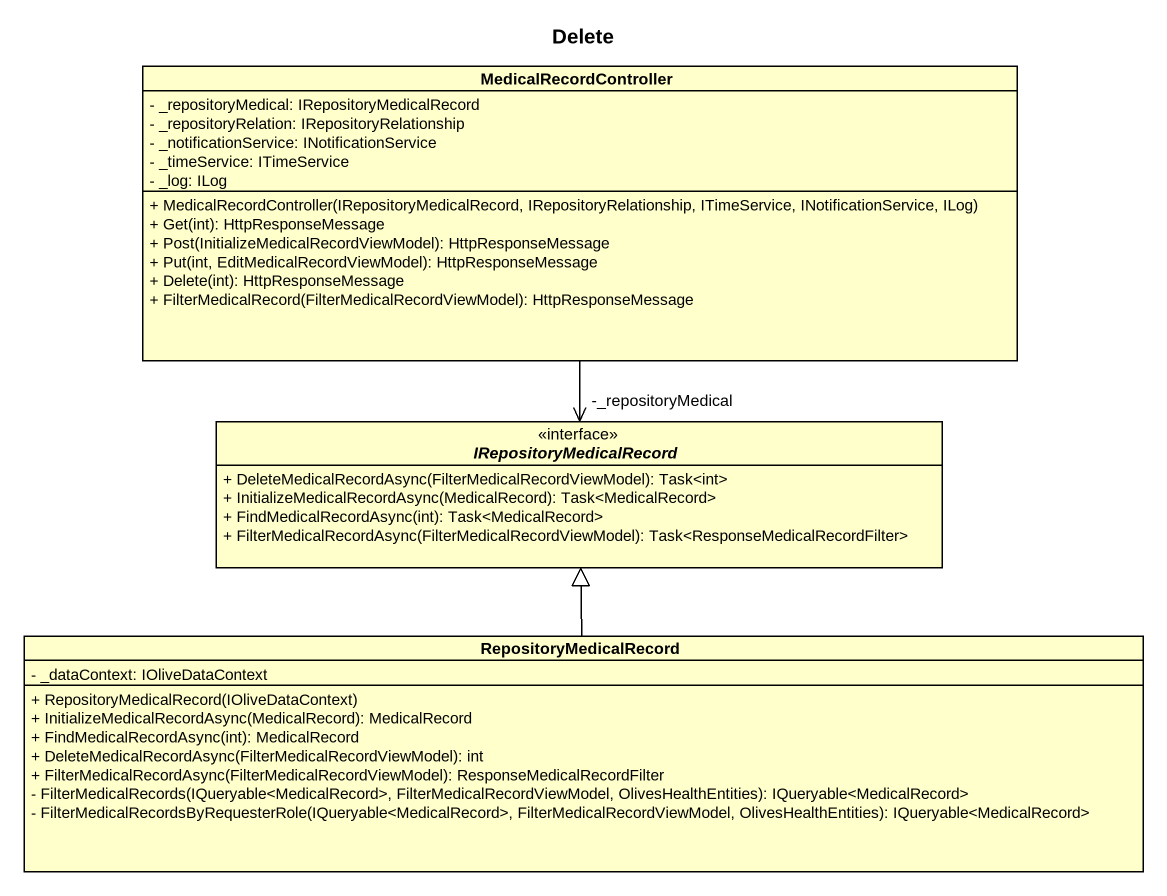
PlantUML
@startuml
title Delete
hide circle
hide empty members
skinparam classAttributeIconSize 0
class MedicalRecordController {
  - _repositoryMedical: IRepositoryMedicalRecord
  - _repositoryRelation: IRepositoryRelationship
  - _notificationService: INotificationService
  - _timeService: ITimeService
  - _log: ILog
  + MedicalRecordController(IRepositoryMedicalRecord, IRepositoryRelationship, ITimeService, INotificationService, ILog)
  + Get(int): HttpResponseMessage
  + Post(InitializeMedicalRecordViewModel): HttpResponseMessage
  + Put(int, EditMedicalRecordViewModel): HttpResponseMessage
  + Delete(int): HttpResponseMessage
  + FilterMedicalRecord(FilterMedicalRecordViewModel): HttpResponseMessage
}
interface IRepositoryMedicalRecord {
  + DeleteMedicalRecordAsync(FilterMedicalRecordViewModel): Task<int>
  + InitializeMedicalRecordAsync(MedicalRecord): Task<MedicalRecord>
  + FindMedicalRecordAsync(int): Task<MedicalRecord>
  + FilterMedicalRecordAsync(FilterMedicalRecordViewModel): Task<ResponseMedicalRecordFilter>
}
class RepositoryMedicalRecord {
  - _dataContext: IOliveDataContext
  + RepositoryMedicalRecord(IOliveDataContext)
  + InitializeMedicalRecordAsync(MedicalRecord): MedicalRecord
  + FindMedicalRecordAsync(int): MedicalRecord
  + DeleteMedicalRecordAsync(FilterMedicalRecordViewModel): int
  + FilterMedicalRecordAsync(FilterMedicalRecordViewModel): ResponseMedicalRecordFilter
  - FilterMedicalRecords(IQueryable<MedicalRecord>, FilterMedicalRecordViewModel, OlivesHealthEntities): IQueryable<MedicalRecord>
  - FilterMedicalRecordsByRequesterRole(IQueryable<MedicalRecord>, FilterMedicalRecordViewModel, OlivesHealthEntities): IQueryable<MedicalRecord>
}
MedicalRecordController --> "-_repositoryMedical" IRepositoryMedicalRecord
RepositoryMedicalRecord -up-|> IRepositoryMedicalRecord
@enduml
